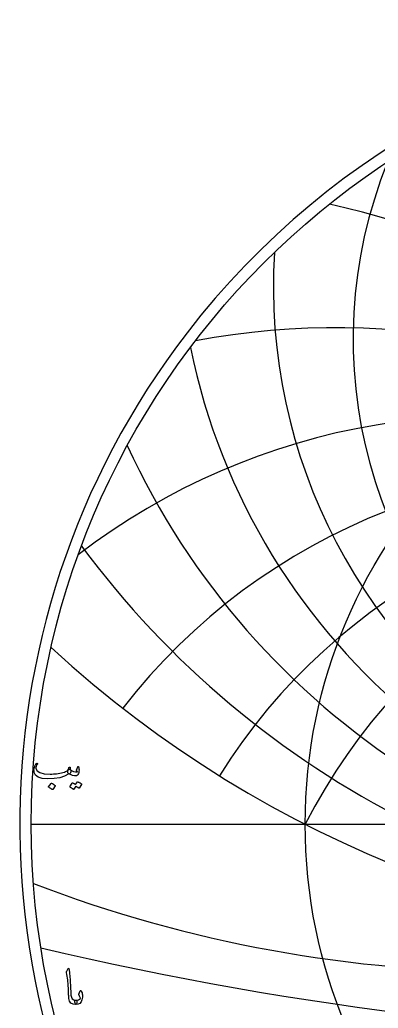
# Model space of a CAD drawing. Header units: millimetres. Extents: x -69 to 69, y -69 to 71.
# Drawn here: x -68.9 to -38.2, y -15.8 to 68.9 of the extents above; entities that cross this region are included whole.
import ezdxf

# ---------------------------------------------------------------- set-up
doc = ezdxf.new("R2010")
doc.units = ezdxf.units.MM
for name, color, linetype in [('CUT_OUTER', 1, 'Continuous'), ('ENGRAVE', 7, 'Continuous'), ('ENGRAVE_FINE', 8, 'Continuous'), ('TEXT', 5, 'Continuous')]:
    doc.layers.add(name, color=color, linetype=linetype)

msp = doc.modelspace()

# ---------------------------------------------------------------- linework, layer by layer
at = {"layer": 'CUT_OUTER'}
for centre, radius, start, end in [((-0.0002, -0.0002), 68.9324, 142.382592, 87.802872), ((-0.0008, 0.001), 68.9312, 92.196291, 142.383048)]:
    msp.add_arc(centre, radius, start, end, dxfattribs=at)
at = {"layer": 'ENGRAVE'}
msp.add_lwpolyline([(-67.95, 0), (67.95, 0)], dxfattribs=at)
for radius in [67.95, 44.4794]:
    msp.add_circle((0, 0), radius, dxfattribs=at)
for centre, radius, start, end in [((0, 41.5428), 40.378, 157.921197, 22.078803), ((0, 46.0441), 47.2088, 176.459436, 3.540564), ((0, 51.941), 55.4416, 191.562988, 348.437012), ((0, 59.875), 65.7308, 204.693673, 335.306327), ((0, -22.6634), 49.9203, 27, 153), ((0, -22.6634), 49.9203, 27, 153), ((0, 70.958), 79.2018, 216.531385, 323.468615), ((0, 87.2956), 97.9742, 227.454482, 312.545518), ((-27.043, 100.9257), 113.5593, 248.988855, 270.408491)]:
    msp.add_arc(centre, radius, start, end, dxfattribs=at)
at = {"layer": 'ENGRAVE_FINE'}
for centre, radius, start, end in [((-59.4927, -22.6634), 77.6623, 9.987816, 77.288475), ((-59.4927, -22.6634), 77.6623, 9.987816, 77.288475), ((-41.8881, -22.6634), 65.1664, 12.775396, 100.613681), ((-41.8881, -22.6634), 65.1664, 12.775396, 100.613681), ((-28.8215, -22.6634), 57.643, 15.782919, 127.503789), ((-28.8215, -22.6634), 57.643, 15.782919, 127.503789), ((-18.1695, -22.6634), 53.1241, 19.084968, 142.149598), ((-18.1695, -22.6634), 53.1241, 19.084968, 142.149598), ((-8.8023, -22.6634), 50.6904, 22.779587, 148.066789), ((-8.8023, -22.6634), 50.6904, 22.779587, 148.066789), ((0, 273.3699), 291.7938, 256.701805, 283.298195)]:
    msp.add_arc(centre, radius, start, end, dxfattribs=at)
at = {"layer": 'TEXT'}
for points in [[(-64.6279, 4.6846), (-64.6237, 4.6825), (-64.6198, 4.6803), (-64.6162, 4.6782), (-64.6129, 4.676), (-64.6095, 4.6736), (-64.6059, 4.6707), (-64.602, 4.6672), (-64.5979, 4.6632), (-64.5633, 4.6224), (-64.5496, 4.5646), (-64.5569, 4.4896), (-64.585, 4.3974), (-64.611, 4.3414), (-64.6375, 4.3063), (-64.6646, 4.2921), (-64.6922, 4.2988), (-64.7061, 4.3055), (-64.7179, 4.3085), (-64.7275, 4.3077), (-64.735, 4.3031), (-65.0865, 4.1107), (-65.5066, 3.9752), (-65.9952, 3.8964), (-66.5525, 3.8745), (-67.0031, 3.913), (-67.3433, 4.0159), (-67.5732, 4.1831), (-67.6927, 4.4145), (-67.7112, 4.5239), (-67.7152, 4.6332), (-67.7047, 4.7425), (-67.6798, 4.8518), (-67.6458, 4.9485), (-67.6037, 5.0372), (-67.5536, 5.1178), (-67.4955, 5.1904), (-67.4845, 5.1995), (-67.473, 5.2054), (-67.4609, 5.2081), (-67.4483, 5.2075), (-67.4366, 5.2025), (-67.4269, 5.1958), (-67.4194, 5.1874), (-67.4141, 5.1775), (-67.4116, 5.1679), (-67.413, 5.1561), (-67.4181, 5.1422), (-67.4269, 5.1261), (-67.4891, 5.035), (-67.5298, 4.9461), (-67.5491, 4.8593), (-67.5469, 4.7746), (-67.4451, 4.5624), (-67.2083, 4.4103), (-66.8365, 4.3181), (-66.3296, 4.286), (-66.1904, 4.2881), (-66.0515, 4.2945), (-65.9129, 4.3052), (-65.7745, 4.3202), (-65.6372, 4.3395), (-65.5018, 4.3631), (-65.3682, 4.391), (-65.2365, 4.4231), (-65.1087, 4.4596), (-65.004, 4.496), (-64.9223, 4.5324), (-64.8636, 4.5689), (-64.841, 4.5882), (-64.8202, 4.6117), (-64.8013, 4.6396), (-64.7843, 4.6717), (-64.7684, 4.7076), (-64.7527, 4.7467), (-64.7373, 4.7891), (-64.7222, 4.8346), (-64.7163, 4.8486), (-64.7072, 4.8603), (-64.6948, 4.87), (-64.6793, 4.8775), (-64.6627, 4.8815), (-64.6471, 4.8807), (-64.6327, 4.8751), (-64.6193, 4.8646), (-64.6086, 4.8502), (-64.6021, 4.8325), (-64.6, 4.8116), (-64.6021, 4.7875)], [(-64.7565, 4.3417), (-64.8031, 4.3859), (-64.8272, 4.4413), (-64.8288, 4.508), (-64.8079, 4.586), (-64.7626, 4.6559), (-64.7211, 4.6985), (-64.6833, 4.7138), (-64.6493, 4.7017), (-64.4886, 4.5954), (-64.3278, 4.5206), (-64.1671, 4.4775), (-64.0063, 4.466), (-64.0007, 4.4671), (-63.9967, 4.4703), (-63.9943, 4.4756), (-63.9935, 4.4831), (-63.9975, 4.4973), (-64.0095, 4.5185), (-64.0296, 4.5466), (-64.0578, 4.5817), (-64.0631, 4.5924), (-64.0663, 4.6032), (-64.0674, 4.6139), (-64.0663, 4.6246), (-63.9635, 4.9204), (-63.9586, 4.9316), (-63.9527, 4.9396), (-63.9458, 4.9445), (-63.9377, 4.9461), (-63.9297, 4.9447), (-63.9227, 4.9407), (-63.9168, 4.934), (-63.912, 4.9246), (-63.8799, 4.8285), (-63.8606, 4.7328), (-63.8542, 4.6377), (-63.8606, 4.5431), (-63.8815, 4.4255), (-63.9099, 4.3299), (-63.9458, 4.2562), (-63.9892, 4.2045), (-64.0221, 4.1761), (-64.0524, 4.1552), (-64.08, 4.1418), (-64.1049, 4.1359), (-64.2485, 4.1327), (-64.405, 4.1659), (-64.5743, 4.2356), (-64.7565, 4.3417)], [(-66.2524, 3.493), (-66.2471, 3.4983), (-66.2396, 3.5015), (-66.2299, 3.5026), (-66.2181, 3.5015), (-66.1348, 3.4678), (-66.0563, 3.4265), (-65.9826, 3.3778), (-65.9138, 3.3215), (-65.9071, 3.3129), (-65.9042, 3.3044), (-65.905, 3.2958), (-65.9095, 3.2872), (-66.111, 2.9614), (-66.1185, 2.9537), (-66.1281, 2.9518), (-66.1399, 2.9558), (-66.1538, 2.9657), (-66.1659, 2.9743), (-66.1849, 2.9872), (-66.2109, 3.0043), (-66.2439, 3.0257), (-66.2843, 3.0515), (-66.3328, 3.0815), (-66.3893, 3.1158), (-66.4539, 3.1543), (-66.4625, 3.1608), (-66.4667, 3.1672), (-66.4667, 3.1736), (-66.4625, 3.1801)], [(-63.9935, 3.613), (-63.9881, 3.6183), (-63.9806, 3.6216), (-63.971, 3.6226), (-63.9592, 3.6216), (-63.917, 3.6057), (-63.8761, 3.5883), (-63.8366, 3.5693), (-63.7984, 3.5487), (-63.7613, 3.5262), (-63.725, 3.5015), (-63.6895, 3.4747), (-63.6548, 3.4458), (-63.6481, 3.437), (-63.6452, 3.4276), (-63.646, 3.4177), (-63.6505, 3.4072), (-63.8563, 3.0815), (-63.8619, 3.0772), (-63.8702, 3.0772), (-63.8812, 3.0815), (-63.8949, 3.09), (-63.9043, 3.0979), (-63.9195, 3.1088), (-63.9407, 3.1226), (-63.9677, 3.1393), (-64.001, 3.1593), (-64.0406, 3.1827), (-64.0867, 3.2097), (-64.1392, 3.2401), (-64.3021, 2.9872), (-64.3096, 2.9794), (-64.3192, 2.9775), (-64.331, 2.9815), (-64.345, 2.9914), (-64.357, 3), (-64.376, 3.0129), (-64.402, 3.03), (-64.435, 3.0515), (-64.4754, 3.0772), (-64.5239, 3.1072), (-64.5804, 3.1415), (-64.645, 3.1801), (-64.6517, 3.1865), (-64.6547, 3.1929), (-64.6538, 3.1993), (-64.6493, 3.2058), (-64.4393, 3.5187), (-64.4339, 3.524), (-64.4264, 3.5273), (-64.4168, 3.5283), (-64.405, 3.5273), (-64.3691, 3.5156), (-64.3342, 3.5021), (-64.3005, 3.4867), (-64.2678, 3.4694), (-64.2362, 3.4505), (-64.2056, 3.4303), (-64.1762, 3.4087), (-64.1478, 3.3858)], [(-64.7753, -12.3707), (-64.767, -12.3578), (-64.7592, -12.3493), (-64.752, -12.345), (-64.7453, -12.345), (-64.7351, -12.3506), (-64.726, -12.3675), (-64.718, -12.3956), (-64.711, -12.435), (-64.6757, -12.7551), (-64.6467, -13.0512), (-64.6242, -13.3231), (-64.6081, -13.5709), (-64.5978, -13.7828), (-64.5883, -13.9727), (-64.5796, -14.1407), (-64.5717, -14.2867), (-64.5649, -14.4108), (-64.5594, -14.5128), (-64.5552, -14.5929), (-64.5524, -14.6511), (-64.5144, -14.8252), (-64.4303, -14.9533), (-64.3001, -15.0353), (-64.1238, -15.0712), (-64.0748, -15.084), (-64.0434, -15.114), (-64.0297, -15.1612), (-64.0338, -15.2255), (-64.0539, -15.3267), (-64.0756, -15.3991), (-64.0989, -15.4425), (-64.1238, -15.4569), (-64.3719, -15.4242), (-64.5546, -15.3262), (-64.6719, -15.1628), (-64.7239, -14.934), (-64.7321, -14.8245), (-64.7394, -14.7148), (-64.746, -14.6049), (-64.7517, -14.4946), (-64.757, -14.3841), (-64.7619, -14.2733), (-64.7666, -14.1623), (-64.771, -14.051), (-64.7791, -13.8387), (-64.7903, -13.6475), (-64.8048, -13.4775), (-64.8225, -13.3287), (-64.8434, -13.1858), (-64.8675, -13.0335), (-64.8948, -12.8718), (-64.9253, -12.7007), (-64.9294, -12.6699), (-64.9286, -12.6418), (-64.9229, -12.6164), (-64.9125, -12.5936)], [(-63.8666, -14.5525), (-63.7466, -14.2867), (-63.7289, -14.2575), (-63.7101, -14.2471), (-63.6903, -14.2554), (-63.6694, -14.2824), (-63.6308, -14.3635), (-63.6008, -14.448), (-63.5794, -14.536), (-63.5665, -14.6275), (-63.5625, -14.723), (-63.5676, -14.8231), (-63.5818, -14.9277), (-63.6051, -15.0369), (-63.6761, -15.2206), (-63.7862, -15.3519), (-63.9354, -15.4307), (-64.1238, -15.4569), (-64.1455, -15.4433), (-64.1677, -15.4023), (-64.1905, -15.334), (-64.2138, -15.2383), (-64.2205, -15.1872), (-64.2192, -15.1451), (-64.2098, -15.1121), (-64.1924, -15.0883), (-64.1784, -15.0792), (-64.1624, -15.0733), (-64.1441, -15.0706), (-64.1238, -15.0712), (-64.0051, -15.0674), (-63.902, -15.0433), (-63.8144, -14.9988), (-63.7423, -14.934), (-63.7391, -14.9289), (-63.738, -14.9222), (-63.7391, -14.9139), (-63.7423, -14.904), (-63.7592, -14.8434), (-63.7841, -14.7818), (-63.817, -14.7191), (-63.858, -14.6554), (-63.8714, -14.6313), (-63.8773, -14.6061), (-63.8757, -14.5798), (-63.8666, -14.5525)]]:
    msp.add_lwpolyline(points, close=True, dxfattribs=at)

doc.saveas('drawing.dxf')
